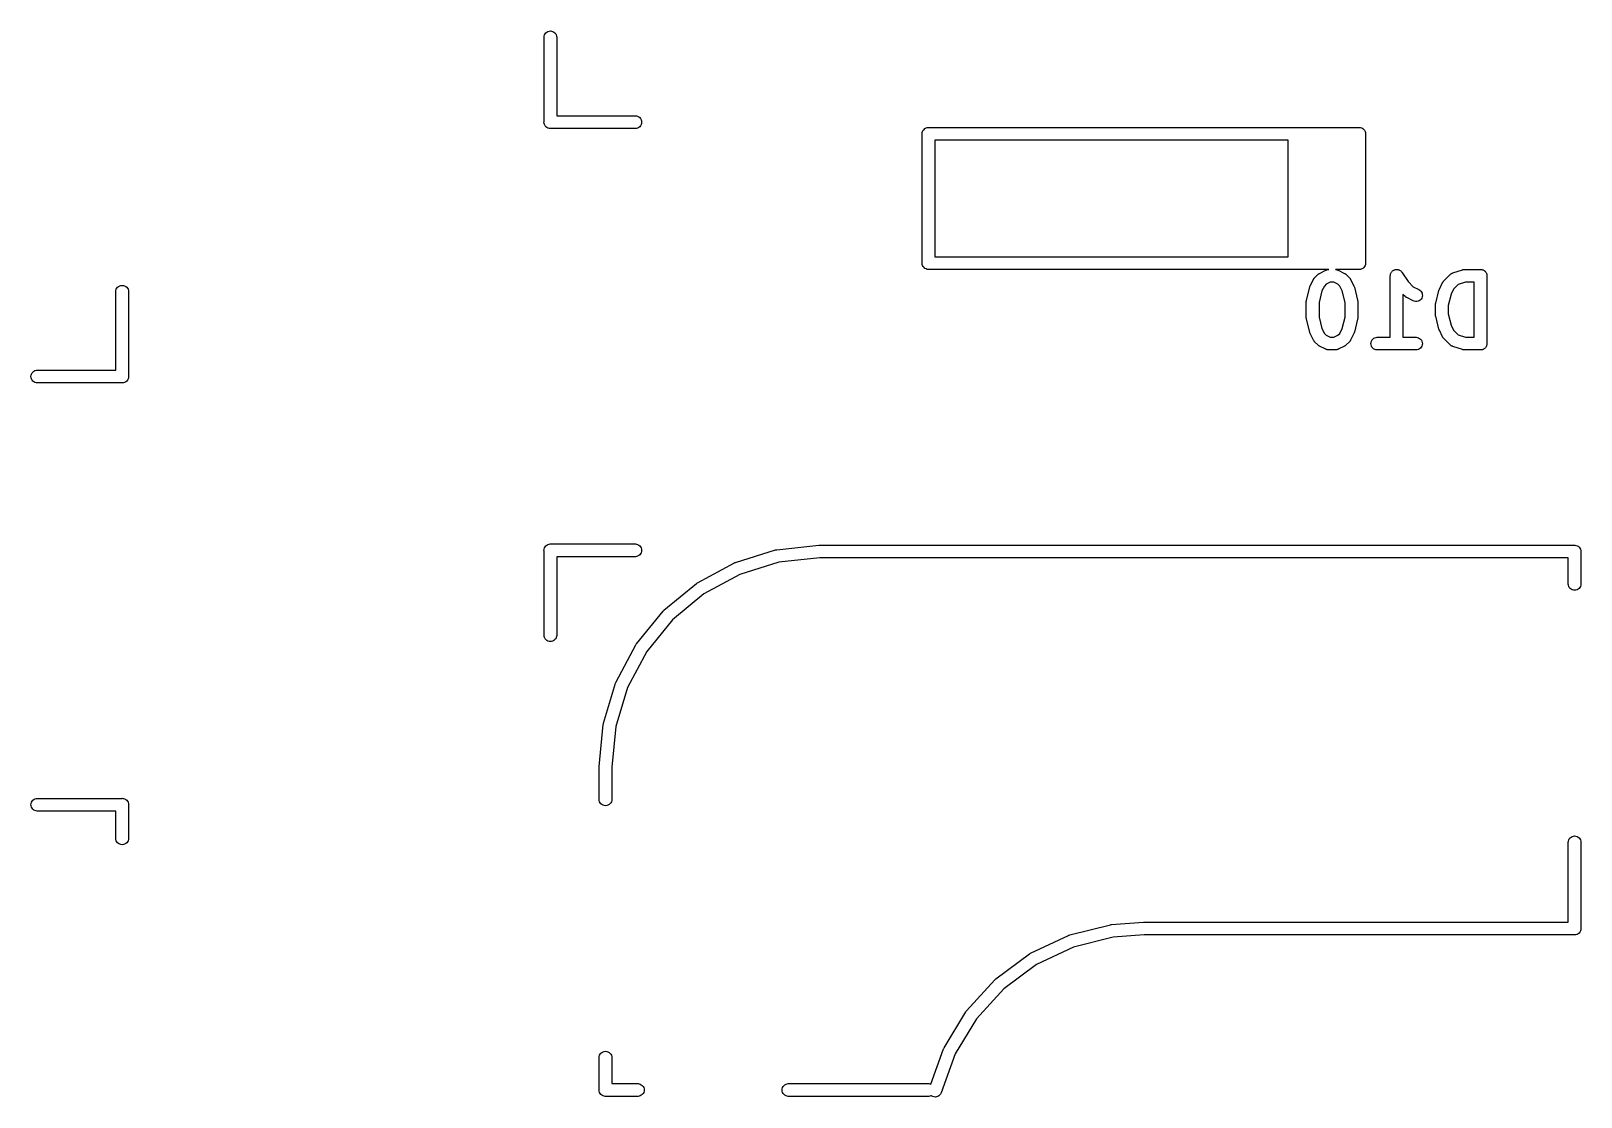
# Model space of a CAD drawing. Extents: x -13 to 127, y -89 to 15.
# Drawn here: x 24.97 to 43.26, y -15.5 to -2.92 of the extents above; entities that cross this region are included whole.
import ezdxf

# ---------------------------------------------------------------- set-up
doc = ezdxf.new("R2010")
doc.units = 0
doc.layers.add('BLACK', color=7, linetype='CONTINUOUS')

msp = doc.modelspace()

# ---------------------------------------------------------------- linework, layer by layer
at = {"layer": 'BLACK', "linetype": 'CONTINUOUS'}
for p, q in [((31.0853, -2.92609), (31.1, -2.92464)), ((31.1, -2.92464), (31.1147, -2.92609)), ((31.025, -2.99632), (31.0261, -2.9853)), ((31.025, -3.99632), (31.025, -2.99632)), ((31.0261, -2.9853), (31.0304, -2.97116)), ((31.0304, -2.97116), (31.0373, -2.95813)), ((31.0373, -2.95813), (31.0467, -2.94671)), ((31.0467, -2.94671), (31.0581, -2.93734)), ((31.0581, -2.93734), (31.0712, -2.93037)), ((31.0712, -2.93037), (31.0853, -2.92609)), ((31.1147, -2.92609), (31.1288, -2.93037)), ((31.1288, -2.93037), (31.1419, -2.93734)), ((31.1419, -2.93734), (31.1533, -2.94671)), ((31.1533, -2.94671), (31.1627, -2.95813)), ((31.1627, -2.95813), (31.1696, -2.97116)), ((31.1696, -2.97116), (31.1739, -2.9853)), ((31.1739, -2.9853), (31.175, -2.99632)), ((31.175, -2.99632), (31.175, -3.925)), ((31.0246, -4), (31.025, -3.99632)), ((31.0261, -4.0147), (31.0246, -4)), ((31.0304, -4.02884), (31.0261, -4.0147)), ((31.175, -3.925), (32.1037, -3.925)), ((32.1037, -3.925), (32.1147, -3.92609)), ((32.1147, -3.92609), (32.1288, -3.93037)), ((32.1288, -3.93037), (32.1419, -3.93734)), ((32.1419, -3.93734), (32.1533, -3.94671)), ((32.1533, -3.94671), (32.1627, -3.95813)), ((32.1627, -3.95813), (32.1696, -3.97116)), ((32.1696, -3.97116), (32.1739, -3.9853)), ((32.1739, -4.0147), (32.1696, -4.02884)), ((32.1739, -3.9853), (32.1754, -4)), ((32.1754, -4), (32.1739, -4.0147)), ((31.0373, -4.04187), (31.0304, -4.02884)), ((31.0448, -4.05091), (31.0373, -4.04187)), ((31.0467, -4.05329), (31.0448, -4.05091)), ((31.0581, -4.06266), (31.0467, -4.05329)), ((31.0712, -4.06962), (31.0581, -4.06266)), ((31.0853, -4.07391), (31.0712, -4.06962)), ((31.1, -4.07536), (31.0853, -4.07391)), ((31.1037, -4.075), (31.1, -4.07536)), ((32.1037, -4.075), (31.1037, -4.075)), ((32.1147, -4.07391), (32.1037, -4.075)), ((32.1288, -4.06962), (32.1147, -4.07391)), ((32.1419, -4.06266), (32.1288, -4.06962)), ((32.1533, -4.05329), (32.1419, -4.06266)), ((32.1627, -4.04187), (32.1533, -4.05329)), ((32.1696, -4.02884), (32.1627, -4.04187)), ((35.4846, -4.138), (35.4861, -4.1233)), ((35.485, -4.14168), (35.4846, -4.138)), ((35.485, -5.65831), (35.485, -4.14168)), ((35.4861, -4.1233), (35.4904, -4.10916)), ((35.4904, -4.10916), (35.4973, -4.09613)), ((35.4973, -4.09613), (35.5067, -4.08471)), ((35.5067, -4.08471), (35.5181, -4.07534)), ((35.5181, -4.07534), (35.5312, -4.06837)), ((35.5312, -4.06837), (35.5453, -4.06409)), ((35.5453, -4.06409), (35.5563, -4.063)), ((35.5563, -4.063), (35.56, -4.06264)), ((35.56, -4.06264), (35.5637, -4.063)), ((35.5637, -4.063), (39.8743, -4.063)), ((39.8743, -4.063), (39.878, -4.06264)), ((39.878, -4.06264), (39.8817, -4.063)), ((39.8817, -4.063), (40.0013, -4.063)), ((40.0013, -4.063), (40.005, -4.06264)), ((40.005, -4.06264), (40.0087, -4.063)), ((40.0087, -4.063), (40.1283, -4.063)), ((40.1283, -4.063), (40.132, -4.06264)), ((40.132, -4.06264), (40.1357, -4.063)), ((40.1357, -4.063), (40.2553, -4.063)), ((40.2553, -4.063), (40.259, -4.06264)), ((40.259, -4.06264), (40.2627, -4.063)), ((40.2627, -4.063), (40.3823, -4.063)), ((40.3823, -4.063), (40.386, -4.06264)), ((40.386, -4.06264), (40.3897, -4.063)), ((40.3897, -4.063), (40.5093, -4.063)), ((40.5093, -4.063), (40.513, -4.06264)), ((40.513, -4.06264), (40.5167, -4.063)), ((40.5167, -4.063), (40.6363, -4.063)), ((40.6363, -4.063), (40.64, -4.06264)), ((40.64, -4.06264), (40.6437, -4.063)), ((40.6437, -4.063), (40.6547, -4.06409)), ((40.6547, -4.06409), (40.6688, -4.06837)), ((40.6688, -4.06837), (40.6819, -4.07534)), ((40.6819, -4.07534), (40.6933, -4.08471)), ((40.6933, -4.08471), (40.7027, -4.09613)), ((40.7027, -4.09613), (40.7096, -4.10916)), ((40.7096, -4.10916), (40.7139, -4.1233)), ((40.7139, -4.1233), (40.7154, -4.138)), ((40.7154, -4.138), (40.715, -4.14168)), ((40.715, -4.14168), (40.715, -5.65832)), ((35.635, -4.213), (35.635, -5.587)), ((39.803, -4.213), (35.635, -4.213)), ((39.803, -5.587), (39.803, -4.213)), ((35.4846, -5.662), (35.485, -5.65831)), ((35.4861, -5.6767), (35.4846, -5.662)), ((35.635, -5.587), (39.803, -5.587)), ((40.7154, -5.662), (40.7139, -5.6767)), ((40.715, -5.65832), (40.7154, -5.662)), ((35.4904, -5.69084), (35.4861, -5.6767)), ((35.4973, -5.70387), (35.4904, -5.69084)), ((35.5067, -5.71529), (35.4973, -5.70387)), ((35.5181, -5.72466), (35.5067, -5.71529)), ((35.5312, -5.73162), (35.5181, -5.72466)), ((35.5453, -5.73591), (35.5312, -5.73162)), ((35.5541, -5.73678), (35.5453, -5.73591)), ((35.5554, -5.73691), (35.5541, -5.73678)), ((35.5563, -5.737), (35.5554, -5.73691)), ((35.56, -5.73736), (35.5563, -5.737)), ((35.5637, -5.737), (35.56, -5.73736)), ((39.8743, -5.737), (35.5637, -5.737)), ((39.878, -5.73736), (39.8743, -5.737)), ((39.8817, -5.737), (39.878, -5.73736)), ((40.0013, -5.737), (39.8817, -5.737)), ((40.005, -5.73736), (40.0013, -5.737)), ((40.0087, -5.737), (40.005, -5.73736)), ((40.1283, -5.737), (40.0087, -5.737)), ((40.1024, -5.85008), (40.1043, -5.84637)), ((40.1043, -5.84637), (40.1063, -5.84396)), ((40.1063, -5.84396), (40.108, -5.84134)), ((40.108, -5.84134), (40.111, -5.83832)), ((40.111, -5.83832), (40.1136, -5.83506)), ((40.1136, -5.83506), (40.1517, -5.79697)), ((40.132, -5.73736), (40.1283, -5.737)), ((40.1357, -5.737), (40.132, -5.73736)), ((40.2553, -5.737), (40.1357, -5.737)), ((40.1517, -5.79697), (40.1525, -5.79623)), ((40.1525, -5.79623), (40.1558, -5.79361)), ((40.1558, -5.79361), (40.1588, -5.79071)), ((40.1588, -5.79071), (40.1615, -5.78904)), ((40.1615, -5.78904), (40.1639, -5.7871)), ((40.1639, -5.7871), (40.1676, -5.78516)), ((40.1676, -5.78516), (40.1712, -5.78292)), ((40.1712, -5.78292), (40.2474, -5.74482)), ((40.2474, -5.74482), (40.2483, -5.74436)), ((40.2483, -5.74436), (40.2504, -5.7436)), ((40.2504, -5.7436), (40.2524, -5.74256)), ((40.2524, -5.74256), (40.2573, -5.74108)), ((40.259, -5.73736), (40.2553, -5.737)), ((40.2573, -5.74108), (40.2621, -5.73931)), ((40.2627, -5.737), (40.259, -5.73736)), ((40.2621, -5.73931), (40.2643, -5.73897)), ((40.28, -5.737), (40.2627, -5.737)), ((40.2643, -5.73897), (40.2664, -5.73833)), ((40.2664, -5.73833), (40.2715, -5.73783)), ((40.2715, -5.73783), (40.2765, -5.73703)), ((40.2765, -5.73703), (40.2788, -5.73712)), ((40.2788, -5.73712), (40.28, -5.737)), ((40.3823, -5.737), (40.359, -5.737)), ((40.359, -5.737), (40.3604, -5.73716)), ((40.3604, -5.73716), (40.3626, -5.7371)), ((40.3626, -5.7371), (40.3676, -5.73797)), ((40.3676, -5.73797), (40.3727, -5.73854)), ((40.3727, -5.73854), (40.3748, -5.73921)), ((40.3748, -5.73921), (40.377, -5.73958)), ((40.377, -5.73958), (40.3818, -5.74142)), ((40.3818, -5.74142), (40.3867, -5.74297)), ((40.386, -5.73736), (40.3823, -5.737)), ((40.3897, -5.737), (40.386, -5.73736)), ((40.3867, -5.74297), (40.3886, -5.74403)), ((40.3886, -5.74403), (40.3907, -5.74482)), ((40.5093, -5.737), (40.3897, -5.737)), ((40.3907, -5.74482), (40.4669, -5.78292)), ((40.4669, -5.78292), (40.4678, -5.78339)), ((40.4678, -5.78339), (40.4713, -5.78569)), ((40.4713, -5.78569), (40.4751, -5.78768)), ((40.4751, -5.78768), (40.4775, -5.78966)), ((40.4775, -5.78966), (40.4801, -5.79136)), ((40.4801, -5.79136), (40.4831, -5.79429)), ((40.4831, -5.79429), (40.4864, -5.79697)), ((40.4864, -5.79697), (40.5245, -5.83506)), ((40.513, -5.73736), (40.5093, -5.737)), ((40.5167, -5.737), (40.513, -5.73736)), ((40.6363, -5.737), (40.5167, -5.737)), ((40.5245, -5.83506), (40.5252, -5.83581)), ((40.5252, -5.83581), (40.5278, -5.8391)), ((40.5278, -5.8391), (40.5307, -5.84216)), ((40.5307, -5.84216), (40.5324, -5.84481)), ((40.5324, -5.84481), (40.5343, -5.84725)), ((40.5343, -5.84725), (40.5363, -5.85098)), ((40.64, -5.73736), (40.6363, -5.737)), ((40.6437, -5.737), (40.64, -5.73736)), ((40.6446, -5.73691), (40.6437, -5.737)), ((40.6459, -5.73678), (40.6446, -5.73691)), ((40.6547, -5.73591), (40.6459, -5.73678)), ((40.6688, -5.73162), (40.6547, -5.73591)), ((40.6819, -5.72466), (40.6688, -5.73162)), ((40.6933, -5.71529), (40.6819, -5.72466)), ((40.7027, -5.70387), (40.6933, -5.71529)), ((40.7096, -5.69084), (40.7027, -5.70387)), ((40.7139, -5.6767), (40.7096, -5.69084)), ((41.006, -5.81086), (41.0068, -5.80369)), ((41.006, -5.81096), (41.006, -5.81086)), ((41.006, -5.81097), (41.006, -5.81096)), ((41.006, -5.81099), (41.006, -5.81097)), ((41.006, -5.8119), (41.006, -5.81099)), ((41.006, -6.5369), (41.006, -5.8119)), ((41.0068, -5.80369), (41.0076, -5.79643)), ((41.0076, -5.79631), (41.01, -5.78868)), ((41.0076, -5.79637), (41.0076, -5.79631)), ((41.0076, -5.79643), (41.0076, -5.79637)), ((41.01, -5.78868), (41.012, -5.78247)), ((41.012, -5.78236), (41.0157, -5.77575)), ((41.012, -5.78242), (41.012, -5.78236)), ((41.012, -5.78247), (41.012, -5.78242)), ((41.0157, -5.77575), (41.019, -5.76963)), ((41.019, -5.76958), (41.0191, -5.76953)), ((41.019, -5.76963), (41.019, -5.76958)), ((41.0191, -5.76953), (41.0237, -5.76397)), ((41.0237, -5.76397), (41.0284, -5.7584)), ((41.0284, -5.75836), (41.0285, -5.75832)), ((41.0284, -5.7584), (41.0284, -5.75836)), ((41.0285, -5.75832), (41.034, -5.75386)), ((41.034, -5.75386), (41.0398, -5.74921)), ((41.0398, -5.74918), (41.0399, -5.74915)), ((41.0398, -5.74921), (41.0398, -5.74918)), ((41.0399, -5.74915), (41.0462, -5.74584)), ((41.0462, -5.74584), (41.0527, -5.74241)), ((41.0527, -5.74241), (41.0528, -5.74239)), ((41.0528, -5.74239), (41.0529, -5.74236)), ((41.0529, -5.74236), (41.0598, -5.74033)), ((41.0598, -5.74033), (41.0668, -5.73825)), ((41.0668, -5.73825), (41.0669, -5.73823)), ((41.0668, -5.73825), (41.0668, -5.73825)), ((41.0669, -5.73823), (41.074, -5.73759)), ((41.074, -5.73759), (41.0814, -5.73691)), ((41.0814, -5.73691), (41.0815, -5.73691)), ((41.0814, -5.73691), (41.0814, -5.73691)), ((41.0815, -5.73691), (41.0885, -5.73764)), ((41.0885, -5.73764), (41.0959, -5.73841)), ((41.0959, -5.73841), (41.096, -5.73843)), ((41.096, -5.73843), (41.096, -5.73844)), ((41.096, -5.73844), (41.103, -5.7406)), ((41.103, -5.7406), (41.1099, -5.74272)), ((41.1099, -5.74272), (41.11, -5.74274)), ((41.11, -5.74274), (41.11, -5.74276)), ((41.11, -5.74276), (41.1167, -5.74637)), ((41.1167, -5.74637), (41.1228, -5.74966)), ((41.1228, -5.74966), (41.1228, -5.7497)), ((41.1228, -5.7497), (41.1229, -5.74973)), ((41.1229, -5.74973), (41.1286, -5.75446)), ((41.1286, -5.75446), (41.1341, -5.75897)), ((41.1341, -5.75897), (41.1341, -5.75902)), ((41.1341, -5.75902), (41.1342, -5.75906)), ((41.1342, -5.75906), (41.1388, -5.76471)), ((41.1388, -5.76471), (41.1434, -5.7703)), ((41.1434, -5.7703), (41.2154, -5.87841)), ((41.6374, -5.87316), (41.7136, -5.79697)), ((41.7136, -5.79697), (41.7144, -5.79623)), ((41.7144, -5.79623), (41.7161, -5.79485)), ((41.7161, -5.79485), (41.7176, -5.79325)), ((41.7176, -5.79325), (41.7218, -5.79029)), ((41.7218, -5.79029), (41.7258, -5.7871)), ((41.7258, -5.7871), (41.7278, -5.78609)), ((41.7278, -5.78609), (41.7296, -5.78481)), ((41.7296, -5.78481), (41.7343, -5.78272)), ((41.7343, -5.78272), (41.7388, -5.78036)), ((41.7388, -5.78036), (41.7409, -5.77975)), ((41.7409, -5.77975), (41.7429, -5.77885)), ((41.7429, -5.77885), (41.8572, -5.74075)), ((41.8572, -5.74075), (41.8582, -5.74043)), ((41.8582, -5.74043), (41.8624, -5.73955)), ((41.8624, -5.73955), (41.8664, -5.73833)), ((41.8664, -5.73833), (41.8695, -5.73803)), ((41.8695, -5.73803), (41.8725, -5.73738)), ((41.8725, -5.73738), (41.8768, -5.73731)), ((41.8768, -5.73731), (41.881, -5.7369)), ((41.881, -5.7369), (42.0714, -5.7369)), ((42.0714, -5.7369), (42.0719, -5.73691)), ((42.0719, -5.73691), (42.072, -5.73691)), ((42.072, -5.73691), (42.072, -5.73691)), ((42.072, -5.73691), (42.0725, -5.73691)), ((42.0725, -5.73691), (42.0795, -5.7377)), ((42.0795, -5.7377), (42.0865, -5.73844)), ((42.0865, -5.73844), (42.0868, -5.73851)), ((42.0868, -5.73851), (42.087, -5.73854)), ((42.087, -5.73854), (42.0937, -5.74067)), ((42.0937, -5.74067), (42.1005, -5.74276)), ((42.1005, -5.74276), (42.1007, -5.74289)), ((42.1007, -5.74289), (42.101, -5.74297)), ((42.101, -5.74297), (42.1072, -5.74638)), ((42.1072, -5.74638), (42.1134, -5.74973)), ((42.1134, -5.74973), (42.1136, -5.74989)), ((42.1136, -5.74989), (42.1138, -5.75002)), ((42.1138, -5.75002), (42.1192, -5.75457)), ((42.1192, -5.75457), (42.1246, -5.75906)), ((42.1246, -5.75906), (42.1248, -5.75926)), ((42.1248, -5.75926), (42.125, -5.75943)), ((42.125, -5.75943), (42.1294, -5.76489)), ((42.1294, -5.76489), (42.1339, -5.7704)), ((42.1339, -5.7704), (42.134, -5.77063)), ((42.134, -5.77063), (42.1342, -5.77084)), ((42.1342, -5.77084), (42.1375, -5.77708)), ((42.1375, -5.77708), (42.1408, -5.78332)), ((42.1408, -5.78332), (42.1408, -5.78358)), ((42.1408, -5.78358), (42.141, -5.78381)), ((42.141, -5.78381), (42.143, -5.79059)), ((42.143, -5.79059), (42.145, -5.79734)), ((42.145, -5.79734), (42.145, -5.7976)), ((42.145, -5.7976), (42.1451, -5.79785)), ((42.1451, -5.79785), (42.1457, -5.80487)), ((42.1457, -5.80487), (42.1464, -5.8119)), ((42.1464, -5.8119), (42.1464, -6.6119)), ((25.975, -5.99633), (25.9761, -5.9853)), ((25.975, -6.925), (25.975, -5.99633)), ((25.9761, -5.9853), (25.9804, -5.97116)), ((25.9804, -5.97116), (25.9873, -5.95813)), ((25.9873, -5.95813), (25.9967, -5.94671)), ((25.9967, -5.94671), (26.0081, -5.93734)), ((26.0081, -5.93734), (26.0212, -5.93037)), ((26.0212, -5.93037), (26.0353, -5.92609)), ((26.0353, -5.92609), (26.05, -5.92464)), ((26.05, -5.92464), (26.0647, -5.92609)), ((26.0647, -5.92609), (26.0788, -5.93037)), ((26.0788, -5.93037), (26.0919, -5.93734)), ((26.0919, -5.93734), (26.1033, -5.94671)), ((26.1033, -5.94671), (26.1127, -5.95813)), ((26.1127, -5.95813), (26.1196, -5.97116)), ((26.1196, -5.97116), (26.1239, -5.9853)), ((26.1239, -5.9853), (26.125, -5.99632)), ((26.125, -5.99632), (26.125, -6.99632)), ((40.0177, -6.09848), (40.0558, -5.94609)), ((40.0558, -5.94609), (40.0561, -5.94508)), ((40.0561, -5.94508), (40.0562, -5.94476)), ((40.0562, -5.94476), (40.0563, -5.94441)), ((40.0563, -5.94441), (40.0587, -5.93789)), ((40.0587, -5.93789), (40.0612, -5.93136)), ((40.0612, -5.93136), (40.0614, -5.93107)), ((40.0614, -5.93107), (40.0615, -5.93074)), ((40.0615, -5.93074), (40.0996, -5.85455)), ((40.0996, -5.85455), (40.1001, -5.85362)), ((40.1001, -5.85362), (40.1024, -5.85008)), ((40.1993, -5.99046), (40.1655, -6.1259)), ((40.2283, -5.93252), (40.1993, -5.99046)), ((40.2492, -5.91164), (40.2283, -5.93252)), ((40.2987, -5.8869), (40.2492, -5.91164)), ((40.3394, -5.8869), (40.2987, -5.8869)), ((40.3889, -5.91164), (40.3394, -5.8869)), ((40.4098, -5.93252), (40.3889, -5.91164)), ((40.4388, -5.99046), (40.4098, -5.93252)), ((40.4726, -6.1259), (40.4388, -5.99046)), ((40.5363, -5.85098), (40.5385, -5.85455)), ((40.5385, -5.85455), (40.5766, -5.93074)), ((40.5766, -5.93074), (40.5771, -5.93168)), ((40.5771, -5.93168), (40.5772, -5.93201)), ((40.5772, -5.93201), (40.5774, -5.93231)), ((40.5774, -5.93231), (40.5797, -5.93895)), ((40.5797, -5.93895), (40.5821, -5.94542)), ((40.5821, -5.94542), (40.5822, -5.94576)), ((40.5822, -5.94576), (40.5823, -5.94609)), ((40.5823, -5.94609), (40.6204, -6.09848)), ((41.1803, -6.05541), (41.156, -6.03106)), ((41.156, -6.03106), (41.156, -6.5369)), ((41.2154, -5.87841), (41.2778, -5.94074)), ((41.2778, -5.94074), (41.3431, -5.97339)), ((41.3431, -5.97339), (41.344, -5.97387)), ((41.344, -5.97387), (41.3563, -5.98183)), ((41.3563, -5.98183), (41.3668, -5.99203)), ((41.3668, -5.99203), (41.3751, -6.00408)), ((41.3751, -6.00408), (41.3809, -6.0175)), ((41.3809, -6.0175), (41.384, -6.03181)), ((41.384, -6.03181), (41.3843, -6.04645)), ((41.5415, -6.13657), (41.5796, -5.98419)), ((41.5796, -5.98419), (41.5799, -5.98318)), ((41.5799, -5.98318), (41.58, -5.98285)), ((41.58, -5.98285), (41.5801, -5.98251)), ((41.5801, -5.98251), (41.5826, -5.97595)), ((41.5826, -5.97595), (41.585, -5.96946)), ((41.585, -5.96946), (41.5852, -5.96916)), ((41.5852, -5.96916), (41.5853, -5.96884)), ((41.5853, -5.96884), (41.6234, -5.89265)), ((41.6234, -5.89265), (41.6239, -5.89171)), ((41.6239, -5.89171), (41.6262, -5.88818)), ((41.6262, -5.88818), (41.6282, -5.88447)), ((41.6282, -5.88447), (41.6301, -5.88205)), ((41.6301, -5.88205), (41.6318, -5.87943)), ((41.6318, -5.87943), (41.6348, -5.87641)), ((41.6348, -5.87641), (41.6374, -5.87316)), ((41.7231, -6.02856), (41.6893, -6.16399)), ((41.7521, -5.97062), (41.7231, -6.02856)), ((41.8072, -5.91555), (41.7521, -5.97062)), ((41.8931, -5.8869), (41.8072, -5.91555)), ((41.9964, -5.8869), (41.8931, -5.8869)), ((41.9964, -6.5369), (41.9964, -5.8869)), ((40.0155, -6.11562), (40.0156, -6.11429)), ((40.0155, -6.11667), (40.0155, -6.11562)), ((40.0155, -6.30714), (40.0155, -6.11667)), ((40.0156, -6.11295), (40.0164, -6.10701)), ((40.0156, -6.11429), (40.0156, -6.11295)), ((40.0164, -6.10701), (40.0171, -6.10107)), ((40.0171, -6.10107), (40.0175, -6.0998)), ((40.0175, -6.0998), (40.0177, -6.09848)), ((40.1655, -6.1259), (40.1655, -6.29791)), ((40.4726, -6.29791), (40.4726, -6.1259)), ((40.6204, -6.09848), (40.6206, -6.09949)), ((40.6206, -6.09949), (40.6208, -6.10082)), ((40.6208, -6.10082), (40.6212, -6.1021)), ((40.6212, -6.1021), (40.6218, -6.10807)), ((40.6218, -6.10807), (40.6226, -6.114)), ((40.6226, -6.114), (40.6225, -6.11533)), ((40.6225, -6.11533), (40.6226, -6.11667)), ((40.6226, -6.11667), (40.6226, -6.30714)), ((41.1836, -6.05809), (41.1803, -6.05541)), ((41.1866, -6.06102), (41.1836, -6.05809)), ((41.1892, -6.06272), (41.1866, -6.06102)), ((41.1916, -6.06471), (41.1892, -6.06272)), ((41.1953, -6.0667), (41.1916, -6.06471)), ((41.1989, -6.06899), (41.1953, -6.0667)), ((41.1998, -6.06946), (41.1989, -6.06899)), ((41.276, -6.10756), (41.1998, -6.06946)), ((41.2896, -6.11279), (41.276, -6.10756)), ((41.3041, -6.11528), (41.2896, -6.11279)), ((41.3187, -6.11491), (41.3041, -6.11528)), ((41.333, -6.11171), (41.3187, -6.11491)), ((41.3464, -6.10579), (41.333, -6.11171)), ((41.3584, -6.09739), (41.3464, -6.10579)), ((41.3685, -6.08682), (41.3584, -6.09739)), ((41.3764, -6.07449), (41.3685, -6.08682)), ((41.3817, -6.06085), (41.3764, -6.07449)), ((41.3843, -6.04645), (41.3817, -6.06085)), ((41.5393, -6.15371), (41.5394, -6.15239)), ((41.5393, -6.15476), (41.5393, -6.15371)), ((41.5393, -6.26905), (41.5393, -6.15476)), ((41.5394, -6.15105), (41.5403, -6.14511)), ((41.5394, -6.15239), (41.5394, -6.15105)), ((41.5403, -6.14511), (41.5409, -6.13917)), ((41.5409, -6.13917), (41.5413, -6.1379)), ((41.5413, -6.1379), (41.5415, -6.13657)), ((41.6893, -6.16399), (41.6893, -6.25981)), ((40.0156, -6.30848), (40.0155, -6.30714)), ((40.0155, -6.30981), (40.0156, -6.30848)), ((40.0163, -6.31574), (40.0155, -6.30981)), ((40.0169, -6.32171), (40.0163, -6.31574)), ((40.0173, -6.32299), (40.0169, -6.32171)), ((40.0175, -6.32431), (40.0173, -6.32299)), ((40.0177, -6.32533), (40.0175, -6.32431)), ((40.0558, -6.47771), (40.0177, -6.32533)), ((40.1655, -6.29791), (40.1993, -6.43335)), ((40.4388, -6.43335), (40.4726, -6.29791)), ((40.6204, -6.32533), (40.5823, -6.47771)), ((40.6206, -6.32401), (40.6204, -6.32533)), ((40.621, -6.32273), (40.6206, -6.32401)), ((40.6216, -6.3168), (40.621, -6.32273)), ((40.6225, -6.31085), (40.6216, -6.3168)), ((40.6226, -6.30819), (40.6225, -6.30951)), ((40.6225, -6.30951), (40.6225, -6.31085)), ((40.6226, -6.30714), (40.6226, -6.30819)), ((41.5394, -6.27038), (41.5393, -6.26905)), ((41.5393, -6.27171), (41.5394, -6.27038)), ((41.5401, -6.27764), (41.5393, -6.27171)), ((41.5407, -6.28361), (41.5401, -6.27764)), ((41.5411, -6.28489), (41.5407, -6.28361)), ((41.5413, -6.28622), (41.5411, -6.28489)), ((41.5415, -6.28724), (41.5413, -6.28622)), ((41.5796, -6.43962), (41.5415, -6.28724)), ((41.6893, -6.25981), (41.7231, -6.39525)), ((41.7231, -6.39525), (41.7521, -6.45319)), ((40.0559, -6.47804), (40.0558, -6.47771)), ((40.056, -6.47838), (40.0559, -6.47804)), ((40.0584, -6.48492), (40.056, -6.47838)), ((40.0607, -6.4915), (40.0584, -6.48492)), ((40.0609, -6.4918), (40.0607, -6.4915)), ((40.061, -6.49212), (40.0609, -6.4918)), ((40.0615, -6.49306), (40.061, -6.49212)), ((40.0996, -6.56926), (40.0615, -6.49306)), ((40.1018, -6.57282), (40.0996, -6.56926)), ((40.1038, -6.57656), (40.1018, -6.57282)), ((40.1057, -6.579), (40.1038, -6.57656)), ((40.1074, -6.58165), (40.1057, -6.579)), ((40.1993, -6.43335), (40.2283, -6.49129)), ((40.2283, -6.49129), (40.2492, -6.51217)), ((40.2492, -6.51217), (40.2987, -6.5369)), ((40.2987, -6.5369), (40.3394, -6.5369)), ((40.3394, -6.5369), (40.3889, -6.51217)), ((40.3889, -6.51217), (40.4098, -6.49129)), ((40.4098, -6.49129), (40.4388, -6.43335)), ((40.5318, -6.57985), (40.5301, -6.58247)), ((40.5338, -6.57744), (40.5318, -6.57985)), ((40.5357, -6.57373), (40.5338, -6.57744)), ((40.538, -6.57019), (40.5357, -6.57373)), ((40.5385, -6.56926), (40.538, -6.57019)), ((40.5766, -6.49306), (40.5385, -6.56926)), ((40.5767, -6.49274), (40.5766, -6.49306)), ((40.5769, -6.49244), (40.5767, -6.49274)), ((40.5794, -6.4859), (40.5769, -6.49244)), ((40.5818, -6.47939), (40.5794, -6.4859)), ((40.5819, -6.47905), (40.5818, -6.47939)), ((40.582, -6.47873), (40.5819, -6.47905)), ((40.5823, -6.47771), (40.582, -6.47873)), ((40.7832, -6.58284), (40.7902, -6.56996)), ((40.7902, -6.56996), (40.7995, -6.55869)), ((40.7995, -6.55869), (40.8109, -6.54943)), ((40.8109, -6.54943), (40.8238, -6.54256)), ((40.8238, -6.54256), (40.8378, -6.53833)), ((40.8378, -6.53833), (40.8524, -6.5369)), ((40.8524, -6.5369), (41.006, -6.5369)), ((41.156, -6.5369), (41.3095, -6.5369)), ((41.3095, -6.5369), (41.3106, -6.53691)), ((41.3106, -6.53691), (41.3251, -6.53854)), ((41.3251, -6.53854), (41.3391, -6.54297)), ((41.3391, -6.54297), (41.3519, -6.55002)), ((41.3519, -6.55002), (41.3631, -6.55943)), ((41.3631, -6.55943), (41.3723, -6.57084)), ((41.3723, -6.57084), (41.3791, -6.58381)), ((41.5797, -6.43995), (41.5796, -6.43962)), ((41.5798, -6.44029), (41.5797, -6.43995)), ((41.5822, -6.44681), (41.5798, -6.44029)), ((41.5845, -6.45341), (41.5822, -6.44681)), ((41.5847, -6.4537), (41.5845, -6.45341)), ((41.5848, -6.45403), (41.5847, -6.4537)), ((41.5853, -6.45497), (41.5848, -6.45403)), ((41.6234, -6.53116), (41.5853, -6.45497)), ((41.6256, -6.53473), (41.6234, -6.53116)), ((41.6276, -6.53847), (41.6256, -6.53473)), ((41.6295, -6.5409), (41.6276, -6.53847)), ((41.6312, -6.54355), (41.6295, -6.5409)), ((41.6341, -6.54662), (41.6312, -6.54355)), ((41.6367, -6.54991), (41.6341, -6.54662)), ((41.6374, -6.55065), (41.6367, -6.54991)), ((41.7136, -6.62684), (41.6374, -6.55065)), ((41.7521, -6.45319), (41.8072, -6.50826)), ((41.8072, -6.50826), (41.8931, -6.5369)), ((41.8931, -6.5369), (41.9964, -6.5369)), ((40.1103, -6.58471), (40.1074, -6.58165)), ((40.1129, -6.588), (40.1103, -6.58471)), ((40.1136, -6.58875), (40.1129, -6.588)), ((40.1517, -6.62684), (40.1136, -6.58875)), ((40.155, -6.62952), (40.1517, -6.62684)), ((40.158, -6.63245), (40.155, -6.62952)), ((40.1606, -6.63415), (40.158, -6.63245)), ((40.163, -6.63613), (40.1606, -6.63415)), ((40.1667, -6.63812), (40.163, -6.63613)), ((40.1703, -6.64042), (40.1667, -6.63812)), ((40.1712, -6.64089), (40.1703, -6.64042)), ((40.2474, -6.67899), (40.1712, -6.64089)), ((40.2495, -6.67978), (40.2474, -6.67899)), ((40.2514, -6.68084), (40.2495, -6.67978)), ((40.2563, -6.68239), (40.2514, -6.68084)), ((40.2611, -6.68422), (40.2563, -6.68239)), ((40.2633, -6.6846), (40.2611, -6.68422)), ((40.2654, -6.68526), (40.2633, -6.6846)), ((40.2704, -6.68584), (40.2654, -6.68526)), ((40.2755, -6.68671), (40.2704, -6.68584)), ((40.2777, -6.68665), (40.2755, -6.68671)), ((40.2799, -6.6869), (40.2777, -6.68665)), ((40.281, -6.6869), (40.2799, -6.6869)), ((40.3571, -6.6869), (40.281, -6.6869)), ((40.3593, -6.68669), (40.3571, -6.6869)), ((40.3615, -6.68677), (40.3593, -6.68669)), ((40.3666, -6.68598), (40.3615, -6.68677)), ((40.3717, -6.68548), (40.3666, -6.68598)), ((40.3738, -6.68484), (40.3717, -6.68548)), ((40.376, -6.68449), (40.3738, -6.68484)), ((40.3808, -6.68273), (40.376, -6.68449)), ((40.3857, -6.68124), (40.3808, -6.68273)), ((40.3877, -6.68021), (40.3857, -6.68124)), ((40.3897, -6.67945), (40.3877, -6.68021)), ((40.3907, -6.67899), (40.3897, -6.67945)), ((40.4669, -6.64089), (40.3907, -6.67899)), ((40.4704, -6.63865), (40.4669, -6.64089)), ((40.4742, -6.63671), (40.4704, -6.63865)), ((40.4766, -6.63476), (40.4742, -6.63671)), ((40.4793, -6.6331), (40.4766, -6.63476)), ((40.4823, -6.63021), (40.4793, -6.6331)), ((40.4856, -6.62758), (40.4823, -6.63021)), ((40.4864, -6.62684), (40.4856, -6.62758)), ((40.5245, -6.58875), (40.4864, -6.62684)), ((40.5271, -6.58549), (40.5245, -6.58875)), ((40.5301, -6.58247), (40.5271, -6.58549)), ((40.7774, -6.61138), (40.7789, -6.59682)), ((40.7787, -6.62596), (40.7774, -6.61138)), ((40.7828, -6.64), (40.7787, -6.62596)), ((40.7789, -6.59682), (40.7832, -6.58284)), ((40.7896, -6.65297), (40.7828, -6.64)), ((40.7988, -6.66438), (40.7896, -6.65297)), ((40.81, -6.67379), (40.7988, -6.66438)), ((40.8228, -6.68084), (40.81, -6.67379)), ((40.8368, -6.68526), (40.8228, -6.68084)), ((40.8513, -6.6869), (40.8368, -6.68526)), ((40.8524, -6.6869), (40.8513, -6.6869)), ((41.3095, -6.6869), (40.8524, -6.6869)), ((41.3241, -6.68548), (41.3095, -6.6869)), ((41.3381, -6.68124), (41.3241, -6.68548)), ((41.351, -6.67437), (41.3381, -6.68124)), ((41.3624, -6.66512), (41.351, -6.67437)), ((41.3717, -6.65384), (41.3624, -6.66512)), ((41.3787, -6.64097), (41.3717, -6.65384)), ((41.383, -6.62698), (41.3787, -6.64097)), ((41.3791, -6.58381), (41.3832, -6.59785)), ((41.3845, -6.61243), (41.383, -6.62698)), ((41.3832, -6.59785), (41.3845, -6.61243)), ((41.7153, -6.62824), (41.7136, -6.62684)), ((41.7168, -6.62986), (41.7153, -6.62824)), ((41.721, -6.63288), (41.7168, -6.62986)), ((41.7249, -6.63613), (41.721, -6.63288)), ((41.7269, -6.63718), (41.7249, -6.63613)), ((41.7287, -6.63847), (41.7269, -6.63718)), ((41.7333, -6.64063), (41.7287, -6.63847)), ((41.7378, -6.64305), (41.7333, -6.64063)), ((41.74, -6.64369), (41.7378, -6.64305)), ((41.742, -6.64462), (41.74, -6.64369)), ((41.7429, -6.64496), (41.742, -6.64462)), ((41.8572, -6.68305), (41.7429, -6.64496)), ((41.8613, -6.68399), (41.8572, -6.68305)), ((41.8654, -6.68526), (41.8613, -6.68399)), ((41.8685, -6.68561), (41.8654, -6.68526)), ((41.8715, -6.68631), (41.8685, -6.68561)), ((41.8757, -6.68643), (41.8715, -6.68631)), ((41.8799, -6.6869), (41.8757, -6.68643)), ((41.881, -6.6869), (41.8799, -6.6869)), ((42.0714, -6.6869), (41.881, -6.6869)), ((42.0785, -6.68621), (42.0714, -6.6869)), ((42.0855, -6.68558), (42.0785, -6.68621)), ((42.0857, -6.6855), (42.0855, -6.68558)), ((42.086, -6.68548), (42.0857, -6.6855)), ((42.0927, -6.68344), (42.086, -6.68548)), ((42.0995, -6.68144), (42.0927, -6.68344)), ((42.0998, -6.68132), (42.0995, -6.68144)), ((42.1, -6.68124), (42.0998, -6.68132)), ((42.1062, -6.67793), (42.1, -6.68124)), ((42.1125, -6.67466), (42.1062, -6.67793)), ((42.1127, -6.6745), (42.1125, -6.67466)), ((42.1129, -6.67437), (42.1127, -6.6745)), ((42.1184, -6.66988), (42.1129, -6.67437)), ((42.1239, -6.66549), (42.1184, -6.66988)), ((42.1241, -6.66529), (42.1239, -6.66549)), ((42.1243, -6.66512), (42.1241, -6.66529)), ((42.1288, -6.6597), (42.1243, -6.66512)), ((42.1333, -6.65428), (42.1288, -6.6597)), ((42.1334, -6.65404), (42.1333, -6.65428)), ((42.1336, -6.65384), (42.1334, -6.65404)), ((42.1369, -6.64766), (42.1336, -6.65384)), ((42.1404, -6.64145), (42.1369, -6.64766)), ((42.1406, -6.64097), (42.1404, -6.6412)), ((42.1404, -6.6412), (42.1404, -6.64145)), ((42.1427, -6.63419), (42.1406, -6.64097)), ((42.1448, -6.6275), (42.1427, -6.63419)), ((42.1449, -6.62698), (42.1448, -6.62724)), ((42.1448, -6.62724), (42.1448, -6.6275)), ((42.1456, -6.62), (42.1449, -6.62698)), ((42.1464, -6.61295), (42.1456, -6.62)), ((42.1464, -6.6119), (42.1464, -6.61241)), ((42.1464, -6.61241), (42.1464, -6.61243)), ((42.1464, -6.61243), (42.1464, -6.61244)), ((42.1464, -6.61244), (42.1464, -6.61295)), ((24.9967, -6.94671), (25.0081, -6.93734)), ((25.0081, -6.93734), (25.0212, -6.93037)), ((25.0212, -6.93037), (25.0353, -6.92609)), ((25.0353, -6.92609), (25.0463, -6.925)), ((25.0463, -6.925), (25.975, -6.925)), ((24.9746, -7), (24.9761, -6.9853)), ((24.9761, -7.0147), (24.9746, -7)), ((24.9761, -6.9853), (24.9804, -6.97116)), ((24.9804, -7.02884), (24.9761, -7.0147)), ((24.9804, -6.97116), (24.9873, -6.95813)), ((24.9873, -7.04187), (24.9804, -7.02884)), ((24.9873, -6.95813), (24.9967, -6.94671)), ((24.9967, -7.05329), (24.9873, -7.04187)), ((25.0081, -7.06266), (24.9967, -7.05329)), ((25.0212, -7.06962), (25.0081, -7.06266)), ((25.0353, -7.07391), (25.0212, -7.06962)), ((25.0463, -7.075), (25.0353, -7.07391)), ((26.0463, -7.075), (25.0463, -7.075)), ((26.05, -7.07536), (26.0463, -7.075)), ((26.0537, -7.075), (26.05, -7.07536)), ((26.0647, -7.07391), (26.0537, -7.075)), ((26.0788, -7.06962), (26.0647, -7.07391)), ((26.0919, -7.06266), (26.0788, -7.06962)), ((26.1033, -7.05329), (26.0919, -7.06266)), ((26.1127, -7.04187), (26.1033, -7.05329)), ((26.1196, -7.02884), (26.1127, -7.04187)), ((26.1239, -7.0147), (26.1196, -7.02884)), ((26.1254, -7), (26.1239, -7.0147)), ((26.125, -6.99632), (26.1254, -7)), ((31.0246, -9.05), (31.0261, -9.0353)), ((31.025, -9.05369), (31.0246, -9.05)), ((31.025, -10.0537), (31.025, -9.05369)), ((31.0261, -9.0353), (31.0304, -9.02116)), ((31.0304, -9.02116), (31.0373, -9.00813)), ((31.0373, -9.00813), (31.0467, -8.99671)), ((31.0467, -8.99671), (31.0581, -8.98734)), ((31.0581, -8.98734), (31.0712, -8.98038)), ((31.0712, -8.98038), (31.0853, -8.97609)), ((31.0853, -8.97609), (31.0963, -8.975)), ((31.0963, -8.975), (31.1, -8.97464)), ((31.1, -8.97464), (31.1037, -8.975)), ((31.1037, -8.975), (32.1037, -8.975)), ((32.1037, -9.125), (31.175, -9.125)), ((31.175, -9.125), (31.175, -10.0537)), ((32.1037, -8.975), (32.1147, -8.97609)), ((32.1147, -9.12391), (32.1037, -9.125)), ((32.1147, -8.97609), (32.1288, -8.98038)), ((32.1288, -9.11962), (32.1147, -9.12391)), ((32.1288, -8.98038), (32.1419, -8.98734)), ((32.1419, -9.11266), (32.1288, -9.11962)), ((32.1419, -8.98734), (32.1533, -8.99671)), ((32.1533, -9.10329), (32.1419, -9.11266)), ((32.1533, -8.99671), (32.1627, -9.00813)), ((32.1627, -9.09187), (32.1533, -9.10329)), ((32.1627, -9.00813), (32.1696, -9.02116)), ((32.1696, -9.07884), (32.1627, -9.09187)), ((32.1696, -9.02116), (32.1739, -9.0353)), ((32.1739, -9.0647), (32.1696, -9.07884)), ((32.1739, -9.0353), (32.1754, -9.05)), ((32.1754, -9.05), (32.1739, -9.0647)), ((33.2835, -9.19182), (33.7571, -9.04523)), ((33.7571, -9.04523), (33.7581, -9.04493)), ((33.7571, -9.04523), (33.7571, -9.04523)), ((33.7581, -9.04493), (33.7648, -9.04366)), ((33.7648, -9.04366), (33.7714, -9.04229)), ((33.7714, -9.04229), (34.2644, -8.99047)), ((34.2763, -9.14005), (33.7944, -9.1907)), ((34.2644, -8.99047), (34.2655, -8.99037)), ((34.2655, -8.99037), (34.2687, -8.99039)), ((34.2687, -8.99039), (34.272, -8.99006)), ((34.272, -8.99006), (34.2862, -8.99001)), ((34.2903, -9.14), (34.2763, -9.14005)), ((34.2862, -8.99001), (34.2863, -8.99)), ((34.2863, -8.99), (43.1763, -8.99)), ((43.105, -9.14), (34.2903, -9.14)), ((43.105, -9.44967), (43.105, -9.14)), ((43.1763, -8.99), (43.18, -8.98964)), ((43.18, -8.98964), (43.1837, -8.99)), ((43.1837, -8.99), (43.1947, -8.99109)), ((43.1947, -8.99109), (43.2088, -8.99537)), ((43.2088, -8.99537), (43.2219, -9.00234)), ((43.2219, -9.00234), (43.2333, -9.01171)), ((43.2333, -9.01171), (43.2427, -9.02313)), ((43.2427, -9.02313), (43.2496, -9.03616)), ((43.2496, -9.03616), (43.2539, -9.0503)), ((43.2539, -9.0503), (43.2554, -9.065)), ((43.2554, -9.065), (43.255, -9.06868)), ((43.255, -9.06868), (43.255, -9.44967)), ((32.834, -9.43327), (33.27, -9.19749)), ((33.27, -9.19749), (33.271, -9.197)), ((33.271, -9.197), (33.2773, -9.19446)), ((33.2773, -9.19446), (33.2835, -9.19182)), ((33.7944, -9.1907), (33.3349, -9.33294)), ((32.4399, -9.75744), (32.8218, -9.44146)), ((32.8218, -9.44146), (32.8227, -9.44079)), ((32.8227, -9.44079), (32.8283, -9.43708)), ((32.8283, -9.43708), (32.834, -9.43327)), ((33.3349, -9.33294), (32.9118, -9.56172)), ((43.1061, -9.4607), (43.105, -9.44967)), ((43.1104, -9.47484), (43.1061, -9.4607)), ((43.1173, -9.48787), (43.1104, -9.47484)), ((43.1267, -9.49929), (43.1173, -9.48787)), ((43.1381, -9.50866), (43.1267, -9.49929)), ((43.2333, -9.49929), (43.2219, -9.50866)), ((43.2427, -9.48787), (43.2333, -9.49929)), ((43.2496, -9.47484), (43.2427, -9.48787)), ((43.2539, -9.4607), (43.2496, -9.47484)), ((43.255, -9.44967), (43.2539, -9.4607)), ((32.9118, -9.56172), (32.5412, -9.86833)), ((43.1512, -9.51562), (43.1381, -9.50866)), ((43.1653, -9.51991), (43.1512, -9.51562)), ((43.18, -9.52136), (43.1653, -9.51991)), ((43.1947, -9.51991), (43.18, -9.52136)), ((43.2088, -9.51562), (43.1947, -9.51991)), ((43.2219, -9.50866), (43.2088, -9.51562)), ((32.1163, -10.152), (32.4296, -9.76783)), ((32.5412, -9.86833), (32.2371, -10.2411)), ((32.4296, -9.76783), (32.4302, -9.76702)), ((32.4302, -9.76702), (32.4351, -9.76229)), ((32.4351, -9.76229), (32.4399, -9.75744)), ((31.0261, -10.0647), (31.025, -10.0537)), ((31.175, -10.0537), (31.1739, -10.0647)), ((31.0304, -10.0788), (31.0261, -10.0647)), ((31.0373, -10.0919), (31.0304, -10.0788)), ((31.0467, -10.1033), (31.0373, -10.0919)), ((31.0581, -10.1127), (31.0467, -10.1033)), ((31.0712, -10.1196), (31.0581, -10.1127)), ((31.0853, -10.1239), (31.0712, -10.1196)), ((31.1, -10.1254), (31.0853, -10.1239)), ((31.1147, -10.1239), (31.1, -10.1254)), ((31.1288, -10.1196), (31.1147, -10.1239)), ((31.1419, -10.1127), (31.1288, -10.1196)), ((31.1533, -10.1033), (31.1419, -10.1127)), ((31.1627, -10.0919), (31.1533, -10.1033)), ((31.1696, -10.0788), (31.1627, -10.0919)), ((31.1739, -10.0647), (31.1696, -10.0788)), ((31.8754, -10.6019), (32.1082, -10.1642)), ((32.1082, -10.1642), (32.1087, -10.1633)), ((32.1082, -10.1642), (32.1082, -10.1642)), ((32.1082, -10.1642), (32.1082, -10.1642)), ((32.1087, -10.1633), (32.1125, -10.1576)), ((32.1125, -10.1576), (32.1163, -10.152)), ((32.2371, -10.2411), (32.0113, -10.6658)), ((31.8729, -10.6081), (31.8754, -10.6019)), ((31.7266, -11.09), (31.8699, -10.6154)), ((31.8699, -10.6154), (31.8702, -10.6144)), ((31.8702, -10.6144), (31.8729, -10.6081)), ((32.0113, -10.6658), (31.8723, -11.1263)), ((31.6754, -11.5977), (31.7237, -11.1043)), ((31.7237, -11.1043), (31.7238, -11.1033)), ((31.7237, -11.1043), (31.7237, -11.1043)), ((31.7237, -11.1043), (31.7237, -11.1043)), ((31.7238, -11.1033), (31.7252, -11.0967)), ((31.7252, -11.0967), (31.7266, -11.09)), ((31.8723, -11.1263), (31.825, -11.6087)), ((31.675, -11.6013), (31.6754, -11.5977)), ((31.675, -11.9897), (31.675, -11.6013)), ((31.6754, -11.5977), (31.6754, -11.5977)), ((31.825, -11.6087), (31.825, -11.9897)), ((24.9746, -12.05), (24.9761, -12.0353)), ((24.9761, -12.0647), (24.9746, -12.05)), ((24.9761, -12.0353), (24.9804, -12.0212)), ((24.9804, -12.0788), (24.9761, -12.0647)), ((24.9804, -12.0212), (24.9873, -12.0081)), ((24.9873, -12.0081), (24.9967, -11.9967)), ((24.9967, -11.9967), (25.0081, -11.9873)), ((25.0081, -11.9873), (25.0212, -11.9804)), ((25.0212, -11.9804), (25.0353, -11.9761)), ((25.0353, -11.9761), (25.0463, -11.975)), ((25.0463, -11.975), (26.0463, -11.975)), ((26.0463, -11.975), (26.05, -11.9746)), ((26.05, -11.9746), (26.0559, -11.9752)), ((26.0559, -11.9752), (26.0647, -11.9761)), ((26.0647, -11.9761), (26.0788, -11.9804)), ((26.0788, -11.9804), (26.0919, -11.9873)), ((26.0919, -11.9873), (26.1033, -11.9967)), ((26.1033, -11.9967), (26.1127, -12.0081)), ((26.1127, -12.0081), (26.1196, -12.0212)), ((26.1196, -12.0212), (26.1239, -12.0353)), ((26.1239, -12.0353), (26.1254, -12.05)), ((26.1254, -12.05), (26.125, -12.0537)), ((26.125, -12.0537), (26.125, -12.4497)), ((31.6761, -12.0007), (31.675, -11.9897)), ((31.6804, -12.0148), (31.6761, -12.0007)), ((31.6873, -12.0279), (31.6804, -12.0148)), ((31.6967, -12.0393), (31.6873, -12.0279)), ((31.7081, -12.0487), (31.6967, -12.0393)), ((31.7212, -12.0556), (31.7081, -12.0487)), ((31.7353, -12.0599), (31.7212, -12.0556)), ((31.75, -12.0614), (31.7353, -12.0599)), ((31.7647, -12.0599), (31.75, -12.0614)), ((31.7788, -12.0556), (31.7647, -12.0599)), ((31.7919, -12.0487), (31.7788, -12.0556)), ((31.8033, -12.0393), (31.7919, -12.0487)), ((31.8127, -12.0279), (31.8033, -12.0393)), ((31.8196, -12.0148), (31.8127, -12.0279)), ((31.8239, -12.0007), (31.8196, -12.0148)), ((31.825, -11.9897), (31.8239, -12.0007)), ((24.9873, -12.0919), (24.9804, -12.0788)), ((24.9967, -12.1033), (24.9873, -12.0919)), ((25.0081, -12.1127), (24.9967, -12.1033)), ((25.0212, -12.1196), (25.0081, -12.1127)), ((25.0353, -12.1239), (25.0212, -12.1196)), ((25.0463, -12.125), (25.0353, -12.1239)), ((25.975, -12.125), (25.0463, -12.125)), ((25.975, -12.4497), (25.975, -12.125)), ((43.1381, -12.4313), (43.1512, -12.4244)), ((43.1512, -12.4244), (43.1653, -12.4201)), ((43.1653, -12.4201), (43.18, -12.4186)), ((43.18, -12.4186), (43.1947, -12.4201)), ((43.1947, -12.4201), (43.2088, -12.4244)), ((43.2088, -12.4244), (43.2219, -12.4313)), ((25.9761, -12.4607), (25.975, -12.4497)), ((25.9804, -12.4748), (25.9761, -12.4607)), ((25.9873, -12.4879), (25.9804, -12.4748)), ((25.9967, -12.4993), (25.9873, -12.4879)), ((26.0081, -12.5087), (25.9967, -12.4993)), ((26.0212, -12.5156), (26.0081, -12.5087)), ((26.0353, -12.5199), (26.0212, -12.5156)), ((26.05, -12.5214), (26.0353, -12.5199)), ((26.0647, -12.5199), (26.05, -12.5214)), ((26.0788, -12.5156), (26.0647, -12.5199)), ((26.0919, -12.5087), (26.0788, -12.5156)), ((26.1033, -12.4993), (26.0919, -12.5087)), ((26.1127, -12.4879), (26.1033, -12.4993)), ((26.1196, -12.4748), (26.1127, -12.4879)), ((26.1239, -12.4607), (26.1196, -12.4748)), ((26.125, -12.4497), (26.1239, -12.4607)), ((43.105, -12.4903), (43.1061, -12.4793)), ((43.105, -13.435), (43.105, -12.4903)), ((43.1061, -12.4793), (43.1104, -12.4652)), ((43.1104, -12.4652), (43.1173, -12.4521)), ((43.1173, -12.4521), (43.1267, -12.4407)), ((43.1267, -12.4407), (43.1381, -12.4313)), ((43.2219, -12.4313), (43.2333, -12.4407)), ((43.2333, -12.4407), (43.2427, -12.4521)), ((43.2427, -12.4521), (43.2496, -12.4652)), ((43.2496, -12.4652), (43.2539, -12.4793)), ((43.2539, -12.4793), (43.255, -12.4903)), ((43.255, -12.4903), (43.255, -13.5063)), ((37.2256, -13.5859), (37.7064, -13.4651)), ((37.7064, -13.4651), (37.7074, -13.4649)), ((37.7074, -13.4649), (37.7133, -13.4641)), ((37.7133, -13.4641), (37.7191, -13.4631)), ((37.7191, -13.4631), (38.0936, -13.4353)), ((38.0936, -13.4353), (38.0963, -13.435)), ((38.0963, -13.435), (43.105, -13.435)), ((43.2539, -13.5247), (43.2496, -13.5388)), ((43.2554, -13.51), (43.2539, -13.5247)), ((43.255, -13.5063), (43.2554, -13.51)), ((36.7637, -13.8026), (37.2118, -13.5908)), ((37.2118, -13.5908), (37.2119, -13.5908)), ((37.2119, -13.5908), (37.2128, -13.5904)), ((37.2128, -13.5904), (37.2192, -13.5882)), ((37.2192, -13.5882), (37.2256, -13.5859)), ((37.7367, -13.6122), (37.2693, -13.7296)), ((38.1028, -13.585), (37.7367, -13.6122)), ((43.1763, -13.585), (38.1028, -13.585)), ((43.18, -13.5854), (43.1763, -13.585)), ((43.1837, -13.585), (43.18, -13.5854)), ((43.1947, -13.5839), (43.1837, -13.585)), ((43.2088, -13.5796), (43.1947, -13.5839)), ((43.2219, -13.5727), (43.2088, -13.5796)), ((43.2333, -13.5633), (43.2219, -13.5727)), ((43.2427, -13.5519), (43.2333, -13.5633)), ((43.2496, -13.5388), (43.2427, -13.5519)), ((36.3526, -14.105), (36.7511, -13.8102)), ((36.7511, -13.8102), (36.752, -13.8095)), ((36.7511, -13.8102), (36.7511, -13.8102)), ((36.7511, -13.8102), (36.7511, -13.8102)), ((36.752, -13.8095), (36.7578, -13.8061)), ((36.7578, -13.8061), (36.7637, -13.8026)), ((37.2693, -13.7296), (36.8344, -13.9351)), ((36.8344, -13.9351), (36.4477, -14.2212)), ((36.0081, -14.4814), (36.3417, -14.1148)), ((36.4477, -14.2212), (36.124, -14.577)), ((36.3417, -14.1148), (36.3425, -14.114)), ((36.3417, -14.1148), (36.3417, -14.1148)), ((36.3417, -14.1148), (36.3417, -14.1148)), ((36.3425, -14.114), (36.3475, -14.1096)), ((36.3475, -14.1096), (36.3526, -14.105)), ((35.7433, -14.9176), (35.9993, -14.4932)), ((36.124, -14.577), (35.8755, -14.9888)), ((35.9993, -14.4932), (35.9993, -14.4932)), ((35.9993, -14.4932), (35.9994, -14.4932)), ((35.9994, -14.4932), (35.9999, -14.4923)), ((35.9999, -14.4923), (36.004, -14.4869)), ((36.004, -14.4869), (36.0081, -14.4814)), ((31.6873, -14.9921), (31.6967, -14.9807)), ((31.6967, -14.9807), (31.7081, -14.9713)), ((31.7081, -14.9713), (31.7212, -14.9644)), ((31.7212, -14.9644), (31.7353, -14.9601)), ((31.7353, -14.9601), (31.75, -14.9586)), ((31.75, -14.9586), (31.7647, -14.9601)), ((31.7647, -14.9601), (31.7788, -14.9644)), ((31.7788, -14.9644), (31.7919, -14.9713)), ((31.7919, -14.9713), (31.8033, -14.9807)), ((31.8033, -14.9807), (31.8127, -14.9921)), ((35.5871, -15.3448), (35.737, -14.9309)), ((35.8755, -14.9888), (35.7093, -15.448)), ((35.737, -14.9308), (35.7373, -14.9299)), ((35.737, -14.9309), (35.737, -14.9308)), ((35.737, -14.9309), (35.737, -14.9309)), ((35.7373, -14.9299), (35.7403, -14.9238)), ((35.7403, -14.9238), (35.7433, -14.9176)), ((31.675, -15.0303), (31.6761, -15.0193)), ((31.675, -15.4113), (31.675, -15.0303)), ((31.6761, -15.0193), (31.6804, -15.0052)), ((31.6804, -15.0052), (31.6873, -14.9921)), ((31.8127, -14.9921), (31.8196, -15.0052)), ((31.8196, -15.0052), (31.8239, -15.0193)), ((31.8239, -15.0193), (31.825, -15.0303)), ((31.825, -15.0303), (31.825, -15.34)), ((31.825, -15.34), (32.1347, -15.34)), ((32.1347, -15.34), (32.1457, -15.3411)), ((32.1457, -15.3411), (32.1598, -15.3454)), ((32.1598, -15.3454), (32.1729, -15.3523)), ((32.1729, -15.3523), (32.1843, -15.3617)), ((33.8557, -15.3617), (33.8671, -15.3523)), ((33.8671, -15.3523), (33.8802, -15.3454)), ((33.8802, -15.3454), (33.8943, -15.3411)), ((33.8943, -15.3411), (33.9053, -15.34)), ((33.9053, -15.34), (35.5637, -15.34)), ((35.5637, -15.34), (35.5747, -15.3411)), ((35.5747, -15.3411), (35.5871, -15.3448)), ((31.6746, -15.415), (31.675, -15.4113)), ((31.6761, -15.4297), (31.6746, -15.415)), ((31.6804, -15.4438), (31.6761, -15.4297)), ((31.6873, -15.4569), (31.6804, -15.4438)), ((31.6967, -15.4683), (31.6873, -15.4569)), ((31.7081, -15.4777), (31.6967, -15.4683)), ((31.7212, -15.4846), (31.7081, -15.4777)), ((31.7353, -15.4889), (31.7212, -15.4846)), ((31.7463, -15.49), (31.7353, -15.4889)), ((31.75, -15.4904), (31.7463, -15.49)), ((31.7537, -15.49), (31.75, -15.4904)), ((32.1347, -15.49), (31.7537, -15.49)), ((32.1457, -15.4889), (32.1347, -15.49)), ((32.1598, -15.4846), (32.1457, -15.4889)), ((32.1729, -15.4777), (32.1598, -15.4846)), ((32.1843, -15.4683), (32.1729, -15.4777)), ((32.1843, -15.3617), (32.1937, -15.3731)), ((32.1937, -15.4569), (32.1843, -15.4683)), ((32.1937, -15.3731), (32.2006, -15.3862)), ((32.2006, -15.4438), (32.1937, -15.4569)), ((32.2006, -15.3862), (32.2049, -15.4003)), ((32.2049, -15.4297), (32.2006, -15.4438)), ((32.2049, -15.4003), (32.2064, -15.415)), ((32.2064, -15.415), (32.2049, -15.4297)), ((33.8336, -15.415), (33.8351, -15.4003)), ((33.8351, -15.4297), (33.8336, -15.415)), ((33.8351, -15.4003), (33.8394, -15.3862)), ((33.8394, -15.4438), (33.8351, -15.4297)), ((33.8394, -15.3862), (33.8463, -15.3731)), ((33.8463, -15.4569), (33.8394, -15.4438)), ((33.8463, -15.3731), (33.8557, -15.3617)), ((33.8557, -15.4683), (33.8463, -15.4569)), ((33.8671, -15.4777), (33.8557, -15.4683)), ((33.8802, -15.4846), (33.8671, -15.4777)), ((33.8943, -15.4889), (33.8802, -15.4846)), ((33.9053, -15.49), (33.8943, -15.4889)), ((35.5637, -15.49), (33.9053, -15.49)), ((35.5747, -15.4889), (35.5637, -15.49)), ((35.5888, -15.4846), (35.5747, -15.4889)), ((35.5937, -15.482), (35.5888, -15.4846)), ((35.5995, -15.4864), (35.5937, -15.482)), ((35.6127, -15.4928), (35.5995, -15.4864)), ((35.6269, -15.4966), (35.6127, -15.4928)), ((35.6415, -15.4974), (35.6269, -15.4966)), ((35.656, -15.4955), (35.6415, -15.4974)), ((35.6698, -15.4907), (35.656, -15.4955)), ((35.6825, -15.4834), (35.6698, -15.4907)), ((35.6935, -15.4737), (35.6825, -15.4834)), ((35.7024, -15.4621), (35.6935, -15.4737)), ((35.7089, -15.449), (35.7024, -15.4621)), ((35.7093, -15.448), (35.7089, -15.449))]:
    msp.add_line(p, q, dxfattribs=at)

doc.saveas('drawing.dxf')
